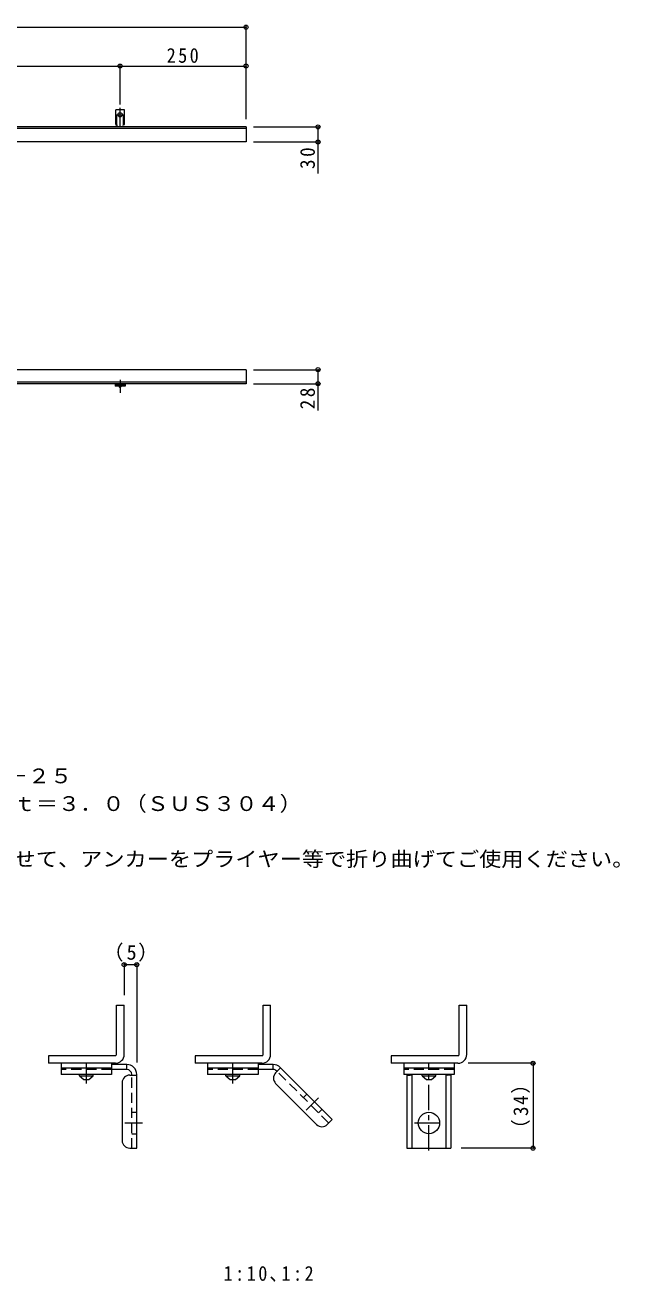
# Model space of a CAD drawing. Units: millimetres at full size, with parts at other scales. Extents: x -313 to 335, y -274 to 232.
# Drawn here: x 98.4 to 334.5, y -273.6 to 225.4 of the extents above; entities that cross this region are included whole.
import ezdxf
from ezdxf.enums import TextEntityAlignment as Align

# ---------------------------------------------------------------- set-up
doc = ezdxf.new("R2010")
doc.units = ezdxf.units.MM
doc.header["$LTSCALE"] = 2
doc.header["$PDMODE"] = 32
doc.header["$PDSIZE"] = 1.6
doc.linetypes.add('CHAIN1', pattern=[8, 5, -1, 1, -1])
doc.linetypes.add('DASHED2', pattern=[3, 2, -1])
for name, color, linetype, lineweight in [('C-1_ピット', 2, 'Continuous', 9), ('C-4_寸法', 7, 'Continuous', 9), ('C-A', 3, 'Continuous', 9), ('D-1_ピット', 2, 'Continuous', 9), ('D-4_寸法', 7, 'Continuous', 9), ('D-5_仕様文', 7, 'Continuous', 9), ('D-A', 2, 'Continuous', 9), ('D-B', 3, 'Continuous', 9), ('D-C', 4, 'Continuous', 9)]:
    doc.layers.add(name, color=color, linetype=linetype, lineweight=lineweight)
doc.layers.add('F-5_F-5ﾚｲﾔ', color=2, linetype='Continuous')
doc.styles.add('ＭＳ ゴシック', font='')
doc.styles.get('ＭＳ ゴシック').set_extended_font_data('MS Gothic')

msp = doc.modelspace()

# ---------------------------------------------------------------- linework, layer by layer
at = {"layer": 'C-1_ピット'}
for p, q in [((186.134, 184.996), (186.134, 178.996)), ((186.134, 184.396), (-213.866, 184.396)), ((186.134, 178.996), (-213.866, 178.996)), ((186.134, 88.596), (186.134, 82.996)), ((186.134, 83.596), (-213.866, 83.596)), ((186.134, 82.996), (-213.866, 82.995))]:
    msp.add_line(p, q, dxfattribs=at)
for points in [[(186.134, 184.996), (-213.866, 184.996), (-213.866, 178.996)], [(186.134, 88.596), (-213.866, 88.595), (-213.866, 82.995)]]:
    msp.add_lwpolyline(points, dxfattribs=at)
at = {"layer": 'C-4_寸法'}
for p, q in [((-213.866, 224.593), (186.134, 224.593)), ((186.134, 187.996), (186.134, 225.193)), ((136.134, 193.939), (136.134, 209.76)), ((36.134, 209.16), (136.134, 209.16)), ((136.134, 209.16), (186.134, 209.16)), ((189.134, 184.996), (215.334, 184.996)), ((214.734, 166.471), (214.734, 184.996)), ((189.134, 178.996), (215.334, 178.996)), ((189.134, 88.596), (215.334, 88.596)), ((214.734, 72.404), (214.734, 88.596)), ((189.134, 82.996), (215.334, 82.996))]:
    msp.add_line(p, q, dxfattribs=at)
for p in [(186.134, 224.593), (136.134, 209.16), (186.134, 209.16), (214.734, 184.996), (214.734, 178.996), (214.734, 88.596), (214.734, 82.996)]:
    msp.add_point(p, dxfattribs=at)
at = {"layer": 'C-A'}
for p, q in [((134.384, 185.99), (134.384, 191.79)), ((137.884, 191.79), (134.384, 191.79)), ((137.884, 185.99), (137.884, 191.79)), ((134.384, 185.99), (134.634, 185.99)), ((134.534, 185.19), (134.634, 185.19)), ((137.633, 185.19), (137.736, 185.19)), ((137.884, 185.99), (137.634, 185.99)), ((134.134, 82.996), (134.134, 82.096)), ((138.134, 82.996), (134.134, 82.996)), ((138.134, 82.596), (134.134, 82.596)), ((138.134, 82.096), (134.134, 82.096)), ((138.134, 82.996), (138.134, 82.096))]:
    msp.add_line(p, q, dxfattribs=at)
at = {"layer": 'C-A', "linetype": 'DASHED2'}
for p, q in [((134.784, 185.961), (134.784, 191.79)), ((137.484, 185.961), (137.484, 191.79)), ((138.134, 82.496), (134.134, 82.496))]:
    msp.add_line(p, q, dxfattribs=at)
at = {"layer": 'C-A', "linetype": 'CHAIN1'}
for p, q in [((134.979, 189.79), (137.289, 189.79)), ((136.134, 184.995), (136.134, 192.517)), ((136.134, 84.574), (136.134, 79.346))]:
    msp.add_line(p, q, dxfattribs=at)
at = {"layer": 'C-A', "color": 2, "linetype": 'DASHED2'}
for p, q in [((135.334, 82.896), (135.334, 82.936)), ((135.334, 82.936), (136.934, 82.936)), ((136.934, 82.896), (136.934, 82.936))]:
    msp.add_line(p, q, dxfattribs=at)
at = {"layer": 'C-A', "color": 2}
for p, q in [((135.584, 81.996), (135.584, 82.096)), ((135.584, 81.996), (135.934, 81.696)), ((135.584, 81.996), (136.684, 81.996)), ((135.934, 81.696), (136.334, 81.696)), ((136.334, 81.696), (136.684, 81.996)), ((136.684, 81.996), (136.684, 82.096))]:
    msp.add_line(p, q, dxfattribs=at)
at = {"layer": 'C-A'}
msp.add_circle((136.134, 189.79), 0.85, dxfattribs=at)
for centre, start, end in [((134.534, 184.79), 90.27596, 150.00047), ((134.634, 185.59), 270, 90), ((137.634, 185.59), 90, 269.8667), ((137.734, 184.79), 29.99927, 89.75836)]:
    msp.add_arc(centre, 0.4, start, end, dxfattribs=at)
at = {"layer": 'D-1_ピット'}
for p, q in [((134.759, -163.776), (137.759, -163.776)), ((134.759, -183.276), (134.759, -163.776)), ((137.759, -183.276), (137.759, -163.776)), ((192.891, -163.776), (195.891, -163.776)), ((192.891, -183.276), (192.891, -163.776)), ((195.891, -183.276), (195.891, -163.776)), ((270.75, -163.776), (273.75, -163.776)), ((270.75, -183.276), (270.75, -163.776)), ((273.75, -183.276), (273.75, -163.776)), ((107.759, -183.776), (107.759, -186.776)), ((134.259, -183.776), (107.759, -183.776)), ((165.891, -183.776), (165.891, -186.776)), ((192.391, -183.776), (165.891, -183.776)), ((243.75, -183.776), (243.75, -186.776)), ((270.25, -183.776), (243.75, -183.776)), ((134.259, -186.776), (107.759, -186.776)), ((192.391, -186.776), (165.891, -186.776)), ((270.25, -186.776), (243.75, -186.776))]:
    msp.add_line(p, q, dxfattribs=at)
for centre, radius in [((134.259, -183.276), 0.5), ((134.259, -183.276), 3.5), ((192.391, -183.276), 0.5), ((192.391, -183.276), 3.5), ((270.25, -183.276), 0.5), ((270.25, -183.276), 3.5)]:
    msp.add_arc(centre, radius, 270, 0, dxfattribs=at)
at = {"layer": 'D-4_寸法'}
for p, q in [((137.759, -147.038), (137.759, -159.776)), ((137.759, -147.638), (142.759, -147.638)), ((142.759, -147.038), (142.759, -186.521)), ((300.663, -186.776), (274.25, -186.776)), ((300.063, -186.776), (300.063, -220.494)), ((300.663, -220.494), (271.5, -220.494))]:
    msp.add_line(p, q, dxfattribs=at)
for p in [(137.759, -147.638), (142.759, -147.638), (300.063, -186.776), (300.063, -220.494)]:
    msp.add_point(p, dxfattribs=at)
at = {"layer": 'D-A'}
for p, q in [((120.009, -191.775), (120.009, -191.276)), ((120.009, -191.775), (121.759, -193.275)), ((120.009, -191.775), (125.509, -191.775)), ((121.759, -193.275), (123.758, -193.275)), ((123.758, -193.275), (125.509, -191.775)), ((125.509, -191.775), (125.509, -191.276)), ((178.141, -191.775), (178.141, -191.276)), ((178.141, -191.775), (179.891, -193.275)), ((178.141, -191.775), (183.641, -191.775)), ((179.891, -193.275), (181.891, -193.275)), ((181.891, -193.275), (183.641, -191.775)), ((183.641, -191.775), (183.641, -191.276)), ((256, -191.775), (256, -191.276)), ((256, -191.775), (257.75, -193.275)), ((256, -191.775), (261.5, -191.775)), ((257.75, -193.275), (259.749, -193.275)), ((259.749, -193.275), (261.5, -191.775)), ((261.5, -191.775), (261.5, -191.276))]:
    msp.add_line(p, q, dxfattribs=at)
at = {"layer": 'D-B'}
for p, q in [((112.759, -186.776), (112.759, -191.276)), ((132.759, -186.776), (112.759, -186.776)), ((112.759, -187.275), (112.759, -189.276)), ((132.759, -188.776), (112.759, -188.776)), ((132.759, -186.776), (132.759, -191.276)), ((170.891, -186.776), (170.891, -191.276)), ((190.891, -186.776), (170.891, -186.776)), ((170.891, -187.275), (170.891, -189.276)), ((190.891, -188.776), (170.891, -188.776)), ((190.891, -186.776), (190.891, -191.276)), ((248.75, -186.776), (248.75, -191.276)), ((268.75, -186.776), (248.75, -186.776)), ((248.75, -187.275), (248.75, -189.276)), ((268.75, -188.776), (248.75, -188.776)), ((268.75, -186.776), (268.75, -191.276)), ((132.759, -191.276), (112.759, -191.276)), ((190.891, -191.276), (170.891, -191.276)), ((268.75, -191.276), (248.75, -191.276))]:
    msp.add_line(p, q, dxfattribs=at)
at = {"layer": 'D-B', "linetype": 'DASHED2'}
for p, q in [((132.759, -189.276), (112.759, -189.276)), ((190.891, -189.276), (170.891, -189.276)), ((268.75, -189.276), (248.75, -189.276))]:
    msp.add_line(p, q, dxfattribs=at)
at = {"layer": 'D-C', "linetype": 'CHAIN1'}
for p, q in [((122.759, -194.824), (122.759, -186.776)), ((180.891, -194.824), (180.891, -186.776)), ((258.75, -221.4), (258.75, -186.776)), ((209.992, -205.353), (214.871, -200.474)), ((138.069, -210.494), (144.969, -210.494)), ((252.974, -210.494), (264.526, -210.494))]:
    msp.add_line(p, q, dxfattribs=at)
at = {"layer": 'D-C'}
for p, q in [((138.759, -187.275), (132.759, -187.275)), ((138.759, -189.276), (132.759, -189.276)), ((138.759, -189.276), (138.759, -187.275)), ((196.891, -187.275), (190.891, -187.275)), ((196.891, -189.276), (190.891, -189.276)), ((196.891, -189.276), (196.891, -187.275)), ((197.894, -190.581), (199.874, -188.601)), ((199.719, -188.447), (220.38, -209.108)), ((136.959, -194.494), (136.959, -217.494)), ((139.959, -191.494), (142.759, -191.494)), ((140.759, -191.499), (140.759, -191.276)), ((198.305, -189.861), (198.463, -190.019)), ((250, -191.494), (251.25, -191.494)), ((250, -191.494), (250, -220.494)), ((252, -191.348), (252, -220.494)), ((265.5, -191.348), (265.5, -220.494)), ((267.5, -191.494), (266.25, -191.494)), ((267.5, -191.494), (267.5, -220.494)), ((197.894, -194.824), (214.157, -211.087)), ((218.4, -211.087), (220.38, -209.108)), ((250, -220.494), (267.5, -220.494))]:
    msp.add_line(p, q, dxfattribs=at)
at = {"layer": 'D-C', "linetype": 'DASHED2'}
for p, q in [((140.759, -220.489), (140.759, -191.499)), ((218.962, -210.518), (198.463, -190.019)), ((208.889, -200.446), (210.303, -199.031)), ((140.759, -206.244), (142.759, -206.244)), ((214.9, -206.456), (216.314, -205.042)), ((140.759, -214.744), (142.759, -214.744))]:
    msp.add_line(p, q, dxfattribs=at)
at = {"layer": 'D-C'}
msp.add_lwpolyline([(139.959, -220.494), (142.759, -220.494), (142.759, -191.276)], dxfattribs=at)
msp.add_circle((258.75, -210.494), 4.25, dxfattribs=at)
for centre, radius, start, end in [((138.759, -191.276), 4, 0, 90), ((138.759, -191.276), 2, 0, 90), ((196.891, -191.275), 4, 45, 90), ((196.891, -191.276), 2, 45, 90), ((139.959, -194.494), 3, 90, 180), ((200.015, -192.703), 3, 135, 225), ((251.25, -189.494), 2, 270, 297.00549), ((266.25, -189.494), 2, 242.99449, 270), ((216.278, -208.966), 3, 225, 315), ((139.959, -217.494), 3, 180, 270)]:
    msp.add_arc(centre, radius, start, end, dxfattribs=at)

# ---------------------------------------------------------------- texts
at = {"layer": 'C-4_寸法', "color": 2, "insert": (154.634, 210.359), "char_height": 5.865, "attachment_point": 7, "style": 'ＭＳ ゴシック'}
msp.add_mtext('\\T1.27;\\W0.9;250', dxfattribs=at)
at = {"layer": 'C-4_寸法', "color": 2, "char_height": 5.865, "attachment_point": 7, "rotation": 90, "style": 'ＭＳ ゴシック'}
for s, insert in [('\\T1.27;\\W0.95;30', (213.534, 168.27)), ('\\T1.27;\\W0.95;28', (213.534, 72.855))]:
    msp.add_mtext(s, dxfattribs=dict(at, insert=insert))
at = {"layer": 'D-4_寸法', "color": 2, "insert": (129.509, -146.438), "char_height": 5.865, "attachment_point": 7, "style": 'ＭＳ ゴシック'}
msp.add_mtext('\\T1.15;（5）', dxfattribs=at)
at = {"layer": 'D-4_寸法', "color": 2, "insert": (298.863, -216.635), "char_height": 5.865, "attachment_point": 7, "rotation": 90, "style": 'ＭＳ ゴシック'}
msp.add_mtext('\\T1.17;\\W0.95;（34）', dxfattribs=at)
at = {"layer": 'D-5_仕様文', "color": 2, "style": 'ＭＳ ゴシック', "width": 1.1}
for s, p in [('ステンレス製受枠\u3000ＲＬ－２５', (-6.052, -77.388)), ('材質：ステンレス鋼板ｔ＝３．０（ＳＵＳ３０４）', (5.891, -88.388)), ('施工場所の状況に合わせて、アンカーをプライヤー等で折り曲げてご使用ください。', (5.89, -110.388))]:
    msp.add_text(s, height=5.865, dxfattribs=at).set_placement(p, align=Align.BOTTOM_LEFT)
at = {"layer": 'F-5_F-5ﾚｲﾔ', "insert": (177.206, -273.584), "char_height": 5.865, "attachment_point": 7, "style": 'ＭＳ ゴシック'}
msp.add_mtext('\\T1.28;\\W0.9;1:10､1:2', dxfattribs=at)

doc.saveas('drawing.dxf')
